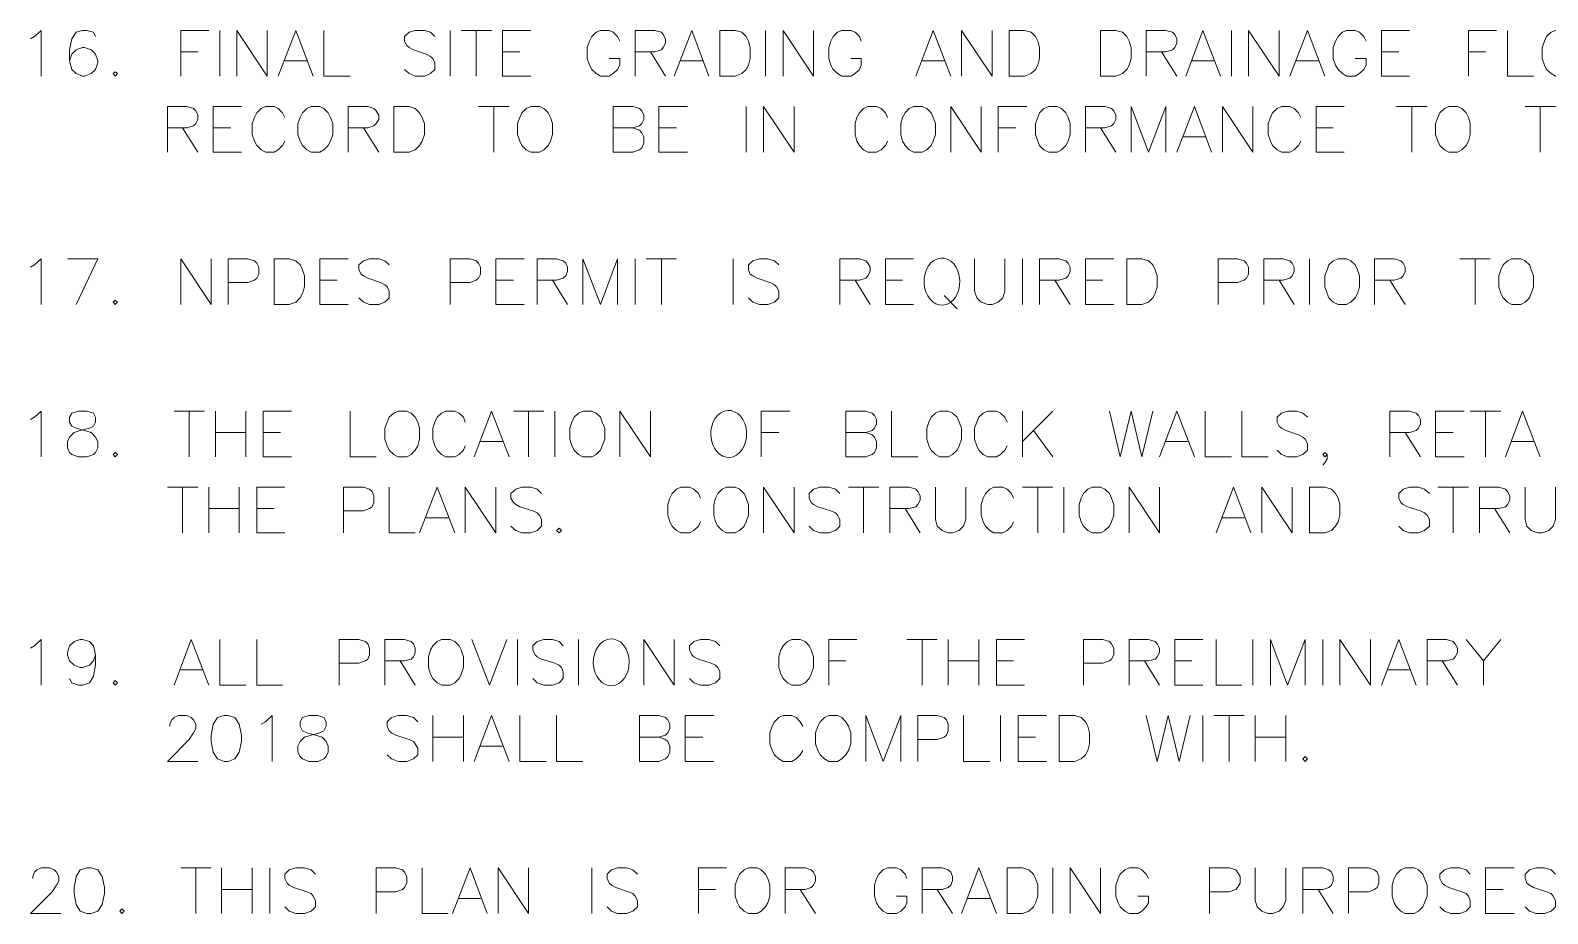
# Model space of a CAD drawing. Header units: millimetres. Extents: x -419 to 20046, y -14642 to 2638.
# Drawn here: x 27.998 to 30.655, y 7.076 to 8.623 of the extents above; entities that cross this region are included whole.
import ezdxf

# ---------------------------------------------------------------- set-up
doc = ezdxf.new("R2010")
doc.units = ezdxf.units.MM
doc.layers.add('PDF11_----TX03', color=7, linetype='Continuous')

msp = doc.modelspace()

# ---------------------------------------------------------------- linework, layer by layer
at = {"layer": 'PDF11_----TX03', "lineweight": 20}
for points in [[(27.9981, 8.6082), (28.0056, 8.6124), (28.0172, 8.6232), (28.0172, 8.5432)], [(28.1122, 8.6124), (28.1089, 8.6199), (28.0972, 8.6232), (28.0897, 8.6232), (28.0781, 8.6199), (28.0706, 8.6082), (28.0664, 8.589), (28.0664, 8.5699), (28.0706, 8.5549), (28.0781, 8.5474), (28.0897, 8.5432), (28.0931, 8.5432), (28.1047, 8.5474), (28.1122, 8.5549), (28.1164, 8.5665), (28.1164, 8.5699), (28.1122, 8.5815), (28.1047, 8.589), (28.0931, 8.5932), (28.0897, 8.5932), (28.0781, 8.589), (28.0706, 8.5815), (28.0664, 8.5699)], [(28.2614, 8.5432), (28.2614, 8.6232), (28.3106, 8.6232)], [(28.3298, 8.6232), (28.3298, 8.5432)], [(28.3598, 8.5432), (28.3598, 8.6232), (28.4131, 8.5432), (28.4131, 8.6232)], [(28.4323, 8.5432), (28.4631, 8.6232), (28.4931, 8.5432)], [(28.5123, 8.6232), (28.5123, 8.5432), (28.5581, 8.5432)], [(28.7065, 8.6124), (28.699, 8.6199), (28.6881, 8.6232), (28.6723, 8.6232), (28.6615, 8.6199), (28.6531, 8.6124), (28.6531, 8.604), (28.6573, 8.5965), (28.6615, 8.5932), (28.669, 8.589), (28.6915, 8.5815), (28.699, 8.5774), (28.7031, 8.574), (28.7065, 8.5665), (28.7065, 8.5549), (28.699, 8.5474), (28.6881, 8.5432), (28.6723, 8.5432), (28.6615, 8.5474), (28.6531, 8.5549)], [(28.7331, 8.6232), (28.7331, 8.5432)], [(28.7523, 8.6232), (28.8056, 8.6232)], [(28.779, 8.6232), (28.779, 8.5432)], [(28.8748, 8.5432), (28.8248, 8.5432), (28.8248, 8.6232), (28.8748, 8.6232)], [(29.0307, 8.604), (29.0265, 8.6124), (29.019, 8.6199), (29.0115, 8.6232), (28.9965, 8.6232), (28.989, 8.6199), (28.9815, 8.6124), (28.9773, 8.604), (28.9732, 8.5932), (28.9732, 8.574), (28.9773, 8.5624), (28.9815, 8.5549), (28.989, 8.5474), (28.9965, 8.5432), (29.0115, 8.5432), (29.019, 8.5474), (29.0265, 8.5549), (29.0307, 8.5624), (29.0307, 8.574), (29.0115, 8.574)], [(29.0573, 8.5432), (29.0573, 8.6232), (29.0915, 8.6232), (29.1032, 8.6199), (29.1065, 8.6157), (29.1107, 8.6082), (29.1107, 8.6007), (29.1065, 8.5932), (29.1032, 8.589), (29.0915, 8.5857), (29.0573, 8.5857)], [(29.1257, 8.5432), (29.1565, 8.6232), (29.1865, 8.5432)], [(29.2857, 8.6232), (29.2857, 8.5432)], [(29.3165, 8.5432), (29.3165, 8.6232), (29.3698, 8.5432), (29.3698, 8.6232)], [(29.4532, 8.604), (29.4499, 8.6124), (29.4424, 8.6199), (29.4349, 8.6232), (29.419, 8.6232), (29.4115, 8.6199), (29.404, 8.6124), (29.3999, 8.604), (29.3965, 8.5932), (29.3965, 8.574), (29.3999, 8.5624), (29.404, 8.5549), (29.4115, 8.5474), (29.419, 8.5432), (29.4349, 8.5432), (29.4424, 8.5474), (29.4499, 8.5549), (29.4532, 8.5624), (29.4532, 8.574), (29.4349, 8.574)], [(29.549, 8.5432), (29.579, 8.6232), (29.6099, 8.5432)], [(29.629, 8.5432), (29.629, 8.6232), (29.6824, 8.5432), (29.6824, 8.6232)], [(29.9524, 8.5432), (29.9524, 8.6232), (29.9866, 8.6232), (29.9982, 8.6199), (30.0024, 8.6157), (30.0057, 8.6082), (30.0057, 8.6007), (30.0024, 8.5932), (29.9982, 8.589), (29.9866, 8.5857), (29.9524, 8.5857)], [(30.0216, 8.5432), (30.0516, 8.6232), (30.0824, 8.5432)], [(30.1016, 8.6232), (30.1016, 8.5432)], [(30.1316, 8.5432), (30.1316, 8.6232), (30.1849, 8.5432), (30.1849, 8.6232)], [(30.2041, 8.5432), (30.2349, 8.6232), (30.2649, 8.5432)], [(30.3374, 8.604), (30.3333, 8.6124), (30.3258, 8.6199), (30.3183, 8.6232), (30.3033, 8.6232), (30.2958, 8.6199), (30.2883, 8.6124), (30.2841, 8.604), (30.2799, 8.5932), (30.2799, 8.574), (30.2841, 8.5624), (30.2883, 8.5549), (30.2958, 8.5474), (30.3033, 8.5432), (30.3183, 8.5432), (30.3258, 8.5474), (30.3333, 8.5549), (30.3374, 8.5624), (30.3374, 8.574), (30.3183, 8.574)], [(30.4133, 8.5432), (30.3641, 8.5432), (30.3641, 8.6232), (30.4133, 8.6232)], [(30.5166, 8.5432), (30.5166, 8.6232), (30.5658, 8.6232)], [(30.5849, 8.6232), (30.5849, 8.5432), (30.6308, 8.5432)], [(28.2614, 8.5857), (28.2914, 8.5857)], [(28.8248, 8.5857), (28.8556, 8.5857)], [(29.084, 8.5857), (29.1107, 8.5432)], [(29.9791, 8.5857), (30.0057, 8.5432)], [(30.3641, 8.5857), (30.3949, 8.5857)], [(30.5166, 8.5857), (30.5466, 8.5857)], [(28.4439, 8.5699), (28.4823, 8.5699)], [(29.1373, 8.5699), (29.1757, 8.5699)], [(29.5599, 8.5699), (29.5982, 8.5699)], [(30.0324, 8.5699), (30.0707, 8.5699)], [(30.2158, 8.5699), (30.2533, 8.5699)], [(28.2381, 8.4098), (28.2381, 8.4898), (28.2723, 8.4898), (28.2839, 8.4865), (28.2881, 8.4823), (28.2914, 8.4748), (28.2914, 8.4673), (28.2881, 8.4598), (28.2839, 8.4557), (28.2723, 8.4523), (28.2381, 8.4523)], [(28.3681, 8.4098), (28.3181, 8.4098), (28.3181, 8.4898), (28.3681, 8.4898)], [(28.4439, 8.4707), (28.4398, 8.479), (28.4323, 8.4865), (28.4248, 8.4898), (28.4098, 8.4898), (28.4023, 8.4865), (28.3948, 8.479), (28.3906, 8.4707), (28.3864, 8.4598), (28.3864, 8.4407), (28.3906, 8.429), (28.3948, 8.4215), (28.4023, 8.414), (28.4098, 8.4098), (28.4248, 8.4098), (28.4323, 8.414), (28.4398, 8.4215), (28.4439, 8.429)], [(28.5548, 8.4098), (28.5548, 8.4898), (28.589, 8.4898), (28.5998, 8.4865), (28.604, 8.4823), (28.6081, 8.4748), (28.6081, 8.4673), (28.604, 8.4598), (28.5998, 8.4557), (28.589, 8.4523), (28.5548, 8.4523)], [(28.7831, 8.4898), (28.8365, 8.4898)], [(28.8098, 8.4898), (28.8098, 8.4098)], [(29.0532, 8.4523), (29.0648, 8.4482), (29.069, 8.444), (29.0723, 8.4365), (29.0723, 8.4257), (29.069, 8.4173), (29.0648, 8.414), (29.0532, 8.4098), (29.019, 8.4098), (29.019, 8.4898), (29.0532, 8.4898), (29.0648, 8.4865), (29.069, 8.4823), (29.0723, 8.4748), (29.0723, 8.4673), (29.069, 8.4598), (29.0648, 8.4557), (29.0532, 8.4523), (29.019, 8.4523)], [(29.149, 8.4098), (29.099, 8.4098), (29.099, 8.4898), (29.149, 8.4898)], [(29.2515, 8.4898), (29.2515, 8.4098)], [(29.2823, 8.4098), (29.2823, 8.4898), (29.3357, 8.4098), (29.3357, 8.4898)], [(29.499, 8.4707), (29.4957, 8.479), (29.4882, 8.4865), (29.4799, 8.4898), (29.4649, 8.4898), (29.4574, 8.4865), (29.4499, 8.479), (29.4457, 8.4707), (29.4424, 8.4598), (29.4424, 8.4407), (29.4457, 8.429), (29.4499, 8.4215), (29.4574, 8.414), (29.4649, 8.4098), (29.4799, 8.4098), (29.4882, 8.414), (29.4957, 8.4215), (29.499, 8.429)], [(29.6099, 8.4098), (29.6099, 8.4898), (29.6632, 8.4098), (29.6632, 8.4898)], [(29.6932, 8.4098), (29.6932, 8.4898), (29.7432, 8.4898)], [(29.8457, 8.4098), (29.8457, 8.4898), (29.8799, 8.4898), (29.8916, 8.4865), (29.8957, 8.4823), (29.8991, 8.4748), (29.8991, 8.4673), (29.8957, 8.4598), (29.8916, 8.4557), (29.8799, 8.4523), (29.8457, 8.4523)], [(29.9257, 8.4098), (29.9257, 8.4898), (29.9566, 8.4098), (29.9866, 8.4898), (29.9866, 8.4098)], [(30.0057, 8.4098), (30.0366, 8.4898), (30.0666, 8.4098)], [(30.0857, 8.4098), (30.0857, 8.4898), (30.1391, 8.4098), (30.1391, 8.4898)], [(30.2233, 8.4707), (30.2191, 8.479), (30.2116, 8.4865), (30.2041, 8.4898), (30.1891, 8.4898), (30.1816, 8.4865), (30.1732, 8.479), (30.1699, 8.4707), (30.1657, 8.4598), (30.1657, 8.4407), (30.1699, 8.429), (30.1732, 8.4215), (30.1816, 8.414), (30.1891, 8.4098), (30.2041, 8.4098), (30.2116, 8.414), (30.2191, 8.4215), (30.2233, 8.429)], [(30.2991, 8.4098), (30.2499, 8.4098), (30.2499, 8.4898), (30.2991, 8.4898)], [(30.3908, 8.4898), (30.4441, 8.4898)], [(30.4174, 8.4898), (30.4174, 8.4098)], [(30.6158, 8.4898), (30.6691, 8.4898)], [(30.6425, 8.4898), (30.6425, 8.4098)], [(28.2648, 8.4523), (28.2914, 8.4098)], [(28.3181, 8.4523), (28.3489, 8.4523)], [(28.5815, 8.4523), (28.6081, 8.4098)], [(29.099, 8.4523), (29.1298, 8.4523)], [(29.6932, 8.4523), (29.724, 8.4523)], [(29.8724, 8.4523), (29.8991, 8.4098)], [(30.2499, 8.4523), (30.2799, 8.4523)], [(30.0174, 8.4365), (30.0557, 8.4365)], [(27.9981, 8.2082), (28.0056, 8.2123), (28.0172, 8.2232), (28.0172, 8.1432)], [(28.0781, 8.1432), (28.1164, 8.2232), (28.0631, 8.2232)], [(28.2614, 8.1432), (28.2614, 8.2232), (28.3148, 8.1432), (28.3148, 8.2232)], [(28.3448, 8.1432), (28.3448, 8.2232), (28.3789, 8.2232), (28.3906, 8.2198), (28.3948, 8.2157), (28.3981, 8.2082), (28.3981, 8.1965), (28.3948, 8.189), (28.3906, 8.1857), (28.3789, 8.1815), (28.3448, 8.1815)], [(28.5548, 8.1432), (28.5048, 8.1432), (28.5048, 8.2232), (28.5548, 8.2232)], [(28.6265, 8.2123), (28.619, 8.2198), (28.6081, 8.2232), (28.5923, 8.2232), (28.5815, 8.2198), (28.5731, 8.2123), (28.5731, 8.204), (28.5773, 8.1965), (28.5815, 8.1932), (28.589, 8.189), (28.6115, 8.1815), (28.619, 8.1773), (28.6231, 8.174), (28.6265, 8.1665), (28.6265, 8.1548), (28.619, 8.1473), (28.6081, 8.1432), (28.5923, 8.1432), (28.5815, 8.1473), (28.5731, 8.1548)], [(28.7331, 8.1432), (28.7331, 8.2232), (28.7681, 8.2232), (28.779, 8.2198), (28.7831, 8.2157), (28.7865, 8.2082), (28.7865, 8.1965), (28.7831, 8.189), (28.779, 8.1857), (28.7681, 8.1815), (28.7331, 8.1815)], [(28.8631, 8.1432), (28.8131, 8.1432), (28.8131, 8.2232), (28.8631, 8.2232)], [(28.8856, 8.1432), (28.8856, 8.2232), (28.9198, 8.2232), (28.9315, 8.2198), (28.9356, 8.2157), (28.939, 8.2082), (28.939, 8.2007), (28.9356, 8.1932), (28.9315, 8.189), (28.9198, 8.1857), (28.8856, 8.1857)], [(28.9657, 8.1432), (28.9657, 8.2232), (28.9965, 8.1432), (29.0265, 8.2232), (29.0265, 8.1432)], [(29.0573, 8.2232), (29.0573, 8.1432)], [(29.0765, 8.2232), (29.1298, 8.2232)], [(29.1032, 8.2232), (29.1032, 8.1432)], [(29.229, 8.2232), (29.229, 8.1432)], [(29.309, 8.2123), (29.3015, 8.2198), (29.2898, 8.2232), (29.2748, 8.2232), (29.2632, 8.2198), (29.2557, 8.2123), (29.2557, 8.204), (29.259, 8.1965), (29.2632, 8.1932), (29.2707, 8.189), (29.2932, 8.1815), (29.3015, 8.1773), (29.3048, 8.174), (29.309, 8.1665), (29.309, 8.1548), (29.3015, 8.1473), (29.2898, 8.1432), (29.2748, 8.1432), (29.2632, 8.1473), (29.2557, 8.1548)], [(29.4157, 8.1432), (29.4157, 8.2232), (29.4499, 8.2232), (29.4615, 8.2198), (29.4649, 8.2157), (29.469, 8.2082), (29.469, 8.2007), (29.4649, 8.1932), (29.4615, 8.189), (29.4499, 8.1857), (29.4157, 8.1857)], [(29.5449, 8.1432), (29.4957, 8.1432), (29.4957, 8.2232), (29.5449, 8.2232)], [(29.6515, 8.2232), (29.6515, 8.1665), (29.6557, 8.1548), (29.6632, 8.1473), (29.6749, 8.1432), (29.6824, 8.1432), (29.6932, 8.1473), (29.7015, 8.1548), (29.7049, 8.1665), (29.7049, 8.2232)], [(29.7357, 8.2232), (29.7357, 8.1432)], [(29.7657, 8.1432), (29.7657, 8.2232), (29.7999, 8.2232), (29.8116, 8.2198), (29.8157, 8.2157), (29.8191, 8.2082), (29.8191, 8.2007), (29.8157, 8.1932), (29.8116, 8.189), (29.7999, 8.1857), (29.7657, 8.1857)], [(29.8957, 8.1432), (29.8457, 8.1432), (29.8457, 8.2232), (29.8957, 8.2232)], [(30.0782, 8.1432), (30.0782, 8.2232), (30.1124, 8.2232), (30.1241, 8.2198), (30.1282, 8.2157), (30.1316, 8.2082), (30.1316, 8.1965), (30.1282, 8.189), (30.1241, 8.1857), (30.1124, 8.1815), (30.0782, 8.1815)], [(30.1582, 8.1432), (30.1582, 8.2232), (30.1924, 8.2232), (30.2041, 8.2198), (30.2082, 8.2157), (30.2116, 8.2082), (30.2116, 8.2007), (30.2082, 8.1932), (30.2041, 8.189), (30.1924, 8.1857), (30.1582, 8.1857)], [(30.2383, 8.2232), (30.2383, 8.1432)], [(30.3524, 8.1432), (30.3524, 8.2232), (30.3866, 8.2232), (30.3983, 8.2198), (30.4024, 8.2157), (30.4058, 8.2082), (30.4058, 8.2007), (30.4024, 8.1932), (30.3983, 8.189), (30.3866, 8.1857), (30.3524, 8.1857)], [(30.5016, 8.2232), (30.5549, 8.2232)], [(30.5283, 8.2232), (30.5283, 8.1432)], [(28.5048, 8.1857), (28.5356, 8.1857)], [(28.8131, 8.1857), (28.844, 8.1857)], [(28.9123, 8.1857), (28.939, 8.1432)], [(29.4424, 8.1857), (29.469, 8.1432)], [(29.4957, 8.1857), (29.5257, 8.1857)], [(29.7924, 8.1857), (29.8191, 8.1432)], [(29.8457, 8.1857), (29.8766, 8.1857)], [(30.1849, 8.1857), (30.2116, 8.1432)], [(30.3791, 8.1857), (30.4058, 8.1432)], [(29.5982, 8.159), (29.6215, 8.1357)], [(27.9981, 7.9415), (28.0056, 7.9456), (28.0172, 7.9565), (28.0172, 7.8765)], [(28.2498, 7.9565), (28.3031, 7.9565)], [(28.2764, 7.9565), (28.2764, 7.8765)], [(28.3223, 7.9565), (28.3223, 7.8765)], [(28.3756, 7.9565), (28.3756, 7.8765)], [(28.4556, 7.8765), (28.4056, 7.8765), (28.4056, 7.9565), (28.4556, 7.9565)], [(28.5581, 7.9565), (28.5581, 7.8765), (28.604, 7.8765)], [(28.7598, 7.9373), (28.7565, 7.9456), (28.749, 7.9531), (28.7415, 7.9565), (28.7256, 7.9565), (28.7181, 7.9531), (28.7106, 7.9456), (28.7065, 7.9373), (28.7031, 7.9265), (28.7031, 7.9073), (28.7065, 7.8956), (28.7106, 7.8881), (28.7181, 7.8806), (28.7256, 7.8765), (28.7415, 7.8765), (28.749, 7.8806), (28.7565, 7.8881), (28.7598, 7.8956)], [(28.7756, 7.8765), (28.8056, 7.9565), (28.8365, 7.8765)], [(28.844, 7.9565), (28.8973, 7.9565)], [(28.8706, 7.9565), (28.8706, 7.8765)], [(28.9165, 7.9565), (28.9165, 7.8765)], [(29.0307, 7.8765), (29.0307, 7.9565), (29.084, 7.8765), (29.084, 7.9565)], [(29.2782, 7.8765), (29.2782, 7.9565), (29.3282, 7.9565)], [(29.4615, 7.919), (29.4724, 7.9148), (29.4765, 7.9106), (29.4799, 7.9031), (29.4799, 7.8923), (29.4765, 7.884), (29.4724, 7.8806), (29.4615, 7.8765), (29.4265, 7.8765), (29.4265, 7.9565), (29.4615, 7.9565), (29.4724, 7.9531), (29.4765, 7.949), (29.4799, 7.9415), (29.4799, 7.934), (29.4765, 7.9265), (29.4724, 7.9223), (29.4615, 7.919), (29.4265, 7.919)], [(29.5065, 7.9565), (29.5065, 7.8765), (29.5524, 7.8765)], [(29.709, 7.9373), (29.7049, 7.9456), (29.6974, 7.9531), (29.6899, 7.9565), (29.6749, 7.9565), (29.6665, 7.9531), (29.659, 7.9456), (29.6557, 7.9373), (29.6515, 7.9265), (29.6515, 7.9073), (29.6557, 7.8956), (29.659, 7.8881), (29.6665, 7.8806), (29.6749, 7.8765), (29.6899, 7.8765), (29.6974, 7.8806), (29.7049, 7.8881), (29.709, 7.8956)], [(29.7357, 7.9565), (29.7357, 7.8765)], [(29.789, 7.9565), (29.7357, 7.9031)], [(29.8882, 7.9565), (29.9066, 7.8765), (29.9257, 7.9565), (29.9449, 7.8765), (29.9641, 7.9565)], [(29.9757, 7.8765), (30.0057, 7.9565), (30.0366, 7.8765)], [(30.0557, 7.9565), (30.0557, 7.8765), (30.1016, 7.8765)], [(30.1199, 7.9565), (30.1199, 7.8765), (30.1657, 7.8765)], [(30.2349, 7.9456), (30.2266, 7.9531), (30.2158, 7.9565), (30.1999, 7.9565), (30.1891, 7.9531), (30.1816, 7.9456), (30.1816, 7.9373), (30.1849, 7.9298), (30.1891, 7.9265), (30.1966, 7.9223), (30.2191, 7.9148), (30.2266, 7.9106), (30.2308, 7.9073), (30.2349, 7.8998), (30.2349, 7.8881), (30.2266, 7.8806), (30.2158, 7.8765), (30.1999, 7.8765), (30.1891, 7.8806), (30.1816, 7.8881)], [(30.3791, 7.8765), (30.3791, 7.9565), (30.4133, 7.9565), (30.4249, 7.9531), (30.4291, 7.949), (30.4324, 7.9415), (30.4324, 7.934), (30.4291, 7.9265), (30.4249, 7.9223), (30.4133, 7.919), (30.3791, 7.919)], [(30.5091, 7.8765), (30.4591, 7.8765), (30.4591, 7.9565), (30.5091, 7.9565)], [(30.5199, 7.9565), (30.5733, 7.9565)], [(30.5466, 7.9565), (30.5466, 7.8765)], [(30.5816, 7.8765), (30.6116, 7.9565), (30.6425, 7.8765)], [(28.3223, 7.919), (28.3756, 7.919)], [(28.4056, 7.919), (28.4364, 7.919)], [(29.2782, 7.919), (29.309, 7.919)], [(29.7549, 7.9223), (29.789, 7.8765)], [(30.4058, 7.919), (30.4324, 7.8765)], [(30.4591, 7.919), (30.4899, 7.919)], [(28.7865, 7.9031), (28.8248, 7.9031)], [(29.9866, 7.9031), (30.0249, 7.9031)], [(30.5924, 7.9031), (30.6308, 7.9031)], [(30.2691, 7.8806), (30.2649, 7.8765), (30.2616, 7.8806), (30.2649, 7.884), (30.2691, 7.8806), (30.2691, 7.8731), (30.2649, 7.8656), (30.2616, 7.8615)], [(28.2381, 7.8231), (28.2914, 7.8231)], [(28.2648, 7.8231), (28.2648, 7.7431)], [(28.3106, 7.8231), (28.3106, 7.7431)], [(28.3639, 7.8231), (28.3639, 7.7431)], [(28.4439, 7.7431), (28.3948, 7.7431), (28.3948, 7.8231), (28.4439, 7.8231)], [(28.5465, 7.7431), (28.5465, 7.8231), (28.5815, 7.8231), (28.5923, 7.8198), (28.5965, 7.8156), (28.5998, 7.8081), (28.5998, 7.7965), (28.5965, 7.789), (28.5923, 7.7856), (28.5815, 7.7815), (28.5465, 7.7815)], [(28.6265, 7.8231), (28.6265, 7.7431), (28.6723, 7.7431)], [(28.6798, 7.7431), (28.7106, 7.8231), (28.7415, 7.7431)], [(28.7598, 7.7431), (28.7598, 7.8231), (28.8131, 7.7431), (28.8131, 7.8231)], [(28.8931, 7.8123), (28.8856, 7.8198), (28.8748, 7.8231), (28.859, 7.8231), (28.8481, 7.8198), (28.8398, 7.8123), (28.8398, 7.804), (28.844, 7.7965), (28.8481, 7.7931), (28.8556, 7.789), (28.8781, 7.7815), (28.8856, 7.7781), (28.8898, 7.774), (28.8931, 7.7665), (28.8931, 7.7548), (28.8856, 7.7473), (28.8748, 7.7431), (28.859, 7.7431), (28.8481, 7.7473), (28.8398, 7.7548)], [(29.1715, 7.804), (29.1682, 7.8123), (29.1598, 7.8198), (29.1523, 7.8231), (29.1373, 7.8231), (29.1298, 7.8198), (29.1223, 7.8123), (29.1182, 7.804), (29.1148, 7.7931), (29.1148, 7.774), (29.1182, 7.7623), (29.1223, 7.7548), (29.1298, 7.7473), (29.1373, 7.7431), (29.1523, 7.7431), (29.1598, 7.7473), (29.1682, 7.7548), (29.1715, 7.7623)], [(29.2823, 7.7431), (29.2823, 7.8231), (29.3357, 7.7431), (29.3357, 7.8231)], [(29.4157, 7.8123), (29.4082, 7.8198), (29.3965, 7.8231), (29.3815, 7.8231), (29.3698, 7.8198), (29.3623, 7.8123), (29.3623, 7.804), (29.3657, 7.7965), (29.3698, 7.7931), (29.3774, 7.789), (29.3999, 7.7815), (29.4082, 7.7781), (29.4115, 7.774), (29.4157, 7.7665), (29.4157, 7.7548), (29.4082, 7.7473), (29.3965, 7.7431), (29.3815, 7.7431), (29.3698, 7.7473), (29.3623, 7.7548)], [(29.4307, 7.8231), (29.484, 7.8231)], [(29.4574, 7.8231), (29.4574, 7.7431)], [(29.5032, 7.7431), (29.5032, 7.8231), (29.5374, 7.8231), (29.549, 7.8198), (29.5524, 7.8156), (29.5565, 7.8081), (29.5565, 7.8006), (29.5524, 7.7931), (29.549, 7.789), (29.5374, 7.7856), (29.5032, 7.7856)], [(29.5832, 7.8231), (29.5832, 7.7665), (29.5865, 7.7548), (29.5949, 7.7473), (29.6057, 7.7431), (29.6132, 7.7431), (29.6249, 7.7473), (29.6324, 7.7548), (29.6365, 7.7665), (29.6365, 7.8231)], [(29.7199, 7.804), (29.7165, 7.8123), (29.709, 7.8198), (29.7015, 7.8231), (29.6857, 7.8231), (29.6782, 7.8198), (29.6707, 7.8123), (29.6665, 7.804), (29.6632, 7.7931), (29.6632, 7.774), (29.6665, 7.7623), (29.6707, 7.7548), (29.6782, 7.7473), (29.6857, 7.7431), (29.7015, 7.7431), (29.709, 7.7473), (29.7165, 7.7548), (29.7199, 7.7623)], [(29.7357, 7.8231), (29.789, 7.8231)], [(29.7624, 7.8231), (29.7624, 7.7431)], [(29.8082, 7.8231), (29.8082, 7.7431)], [(29.9224, 7.7431), (29.9224, 7.8231), (29.9757, 7.7431), (29.9757, 7.8231)], [(30.0749, 7.7431), (30.1049, 7.8231), (30.1357, 7.7431)], [(30.1549, 7.7431), (30.1549, 7.8231), (30.2082, 7.7431), (30.2082, 7.8231)], [(30.4483, 7.8123), (30.4399, 7.8198), (30.4291, 7.8231), (30.4133, 7.8231), (30.4024, 7.8198), (30.3949, 7.8123), (30.3949, 7.804), (30.3983, 7.7965), (30.4024, 7.7931), (30.4099, 7.789), (30.4324, 7.7815), (30.4399, 7.7781), (30.4441, 7.774), (30.4483, 7.7665), (30.4483, 7.7548), (30.4399, 7.7473), (30.4291, 7.7431), (30.4133, 7.7431), (30.4024, 7.7473), (30.3949, 7.7548)], [(30.4633, 7.8231), (30.5166, 7.8231)], [(30.4899, 7.8231), (30.4899, 7.7431)], [(30.5358, 7.7431), (30.5358, 7.8231), (30.5699, 7.8231), (30.5816, 7.8198), (30.5849, 7.8156), (30.5891, 7.8081), (30.5891, 7.8006), (30.5849, 7.7931), (30.5816, 7.789), (30.5699, 7.7856), (30.5358, 7.7856)], [(30.6158, 7.8231), (30.6158, 7.7665), (30.6191, 7.7548), (30.6266, 7.7473), (30.6383, 7.7431), (30.6458, 7.7431), (30.6575, 7.7473), (30.665, 7.7548), (30.6691, 7.7665), (30.6691, 7.8231)], [(28.3106, 7.7856), (28.3639, 7.7856)], [(28.3948, 7.7856), (28.4248, 7.7856)], [(28.6915, 7.7698), (28.7298, 7.7698)], [(29.5299, 7.7856), (29.5565, 7.7431)], [(30.0857, 7.7698), (30.1241, 7.7698)], [(30.5624, 7.7856), (30.5891, 7.7431)], [(27.9981, 7.5414), (28.0056, 7.5456), (28.0172, 7.5564), (28.0172, 7.4764)], [(28.1122, 7.5298), (28.1089, 7.5189), (28.1014, 7.5114), (28.0897, 7.5073), (28.0856, 7.5073), (28.0747, 7.5114), (28.0664, 7.5189), (28.0631, 7.5298), (28.0631, 7.5339), (28.0664, 7.5456), (28.0747, 7.5531), (28.0856, 7.5564), (28.0897, 7.5564), (28.1014, 7.5531), (28.1089, 7.5456), (28.1122, 7.5298), (28.1122, 7.5114), (28.1089, 7.4923), (28.1014, 7.4806), (28.0897, 7.4764), (28.0822, 7.4764), (28.0706, 7.4806), (28.0664, 7.4881)], [(28.2498, 7.4764), (28.2798, 7.5564), (28.3106, 7.4764)], [(28.3298, 7.5564), (28.3298, 7.4764), (28.3756, 7.4764)], [(28.3948, 7.5564), (28.3948, 7.4764), (28.4398, 7.4764)], [(28.5389, 7.4764), (28.5389, 7.5564), (28.5731, 7.5564), (28.5848, 7.5531), (28.589, 7.5489), (28.5923, 7.5414), (28.5923, 7.5298), (28.589, 7.5223), (28.5848, 7.5189), (28.5731, 7.5148), (28.5389, 7.5148)], [(28.619, 7.4764), (28.619, 7.5564), (28.6531, 7.5564), (28.6648, 7.5531), (28.669, 7.5489), (28.6723, 7.5414), (28.6723, 7.5339), (28.669, 7.5264), (28.6648, 7.5223), (28.6531, 7.5189), (28.619, 7.5189)], [(28.7715, 7.5564), (28.8023, 7.4764), (28.8323, 7.5564)], [(28.8515, 7.5564), (28.8515, 7.4764)], [(28.9315, 7.5456), (28.924, 7.5531), (28.9123, 7.5564), (28.8973, 7.5564), (28.8856, 7.5531), (28.8781, 7.5456), (28.8781, 7.5381), (28.8823, 7.5298), (28.8856, 7.5264), (28.8931, 7.5223), (28.9165, 7.5148), (28.924, 7.5114), (28.9281, 7.5073), (28.9315, 7.4998), (28.9315, 7.4881), (28.924, 7.4806), (28.9123, 7.4764), (28.8973, 7.4764), (28.8856, 7.4806), (28.8781, 7.4881)], [(28.9581, 7.5564), (28.9581, 7.4764)], [(29.0723, 7.4764), (29.0723, 7.5564), (29.1257, 7.4764), (29.1257, 7.5564)], [(29.2057, 7.5456), (29.1982, 7.5531), (29.1865, 7.5564), (29.1715, 7.5564), (29.1598, 7.5531), (29.1523, 7.5456), (29.1523, 7.5381), (29.1565, 7.5298), (29.1598, 7.5264), (29.1682, 7.5223), (29.1907, 7.5148), (29.1982, 7.5114), (29.2023, 7.5073), (29.2057, 7.4998), (29.2057, 7.4881), (29.1982, 7.4806), (29.1865, 7.4764), (29.1715, 7.4764), (29.1598, 7.4806), (29.1523, 7.4881)], [(29.3965, 7.4764), (29.3965, 7.5564), (29.4457, 7.5564)], [(29.5332, 7.5564), (29.5865, 7.5564)], [(29.5599, 7.5564), (29.5599, 7.4764)], [(29.6057, 7.5564), (29.6057, 7.4764)], [(29.659, 7.5564), (29.659, 7.4764)], [(29.739, 7.4764), (29.6899, 7.4764), (29.6899, 7.5564), (29.739, 7.5564)], [(29.8424, 7.4764), (29.8424, 7.5564), (29.8766, 7.5564), (29.8882, 7.5531), (29.8916, 7.5489), (29.8957, 7.5414), (29.8957, 7.5298), (29.8916, 7.5223), (29.8882, 7.5189), (29.8766, 7.5148), (29.8424, 7.5148)], [(29.9224, 7.4764), (29.9224, 7.5564), (29.9566, 7.5564), (29.9682, 7.5531), (29.9716, 7.5489), (29.9757, 7.5414), (29.9757, 7.5339), (29.9716, 7.5264), (29.9682, 7.5223), (29.9566, 7.5189), (29.9224, 7.5189)], [(30.0516, 7.4764), (30.0024, 7.4764), (30.0024, 7.5564), (30.0516, 7.5564)], [(30.0749, 7.5564), (30.0749, 7.4764), (30.1199, 7.4764)], [(30.1391, 7.5564), (30.1391, 7.4764)], [(30.1699, 7.4764), (30.1699, 7.5564), (30.1999, 7.4764), (30.2308, 7.5564), (30.2308, 7.4764)], [(30.2616, 7.5564), (30.2616, 7.4764)], [(30.2916, 7.4764), (30.2916, 7.5564), (30.3449, 7.4764), (30.3449, 7.5564)], [(30.3641, 7.4764), (30.3949, 7.5564), (30.4249, 7.4764)], [(30.4441, 7.4764), (30.4441, 7.5564), (30.4783, 7.5564), (30.4899, 7.5531), (30.4933, 7.5489), (30.4974, 7.5414), (30.4974, 7.5339), (30.4933, 7.5264), (30.4899, 7.5223), (30.4783, 7.5189), (30.4441, 7.5189)], [(30.5124, 7.5564), (30.5433, 7.5189), (30.5433, 7.4764)], [(30.5733, 7.5564), (30.5433, 7.5189)], [(28.2614, 7.5031), (28.2989, 7.5031)], [(28.6456, 7.5189), (28.6723, 7.4764)], [(29.3965, 7.5189), (29.4265, 7.5189)], [(29.6057, 7.5189), (29.659, 7.5189)], [(29.6899, 7.5189), (29.7199, 7.5189)], [(29.9491, 7.5189), (29.9757, 7.4764)], [(30.0024, 7.5189), (30.0324, 7.5189)], [(30.3758, 7.5031), (30.4133, 7.5031)], [(30.4708, 7.5189), (30.4974, 7.4764)], [(28.2423, 7.4048), (28.2423, 7.4081), (28.2456, 7.4156), (28.2498, 7.4198), (28.2573, 7.4231), (28.2723, 7.4231), (28.2798, 7.4198), (28.2839, 7.4156), (28.2881, 7.4081), (28.2881, 7.4006), (28.2839, 7.3931), (28.2764, 7.3814), (28.2381, 7.3431), (28.2914, 7.3431)], [(28.4023, 7.4081), (28.4098, 7.4123), (28.4214, 7.4231), (28.4214, 7.3431)], [(28.6765, 7.4123), (28.669, 7.4198), (28.6573, 7.4231), (28.6423, 7.4231), (28.6306, 7.4198), (28.6231, 7.4123), (28.6231, 7.4048), (28.6265, 7.3964), (28.6306, 7.3931), (28.6381, 7.3889), (28.6615, 7.3814), (28.669, 7.3781), (28.6723, 7.3739), (28.6765, 7.3664), (28.6765, 7.3548), (28.669, 7.3473), (28.6573, 7.3431), (28.6423, 7.3431), (28.6306, 7.3473), (28.6231, 7.3548)], [(28.7031, 7.4231), (28.7031, 7.3431)], [(28.7565, 7.4231), (28.7565, 7.3431)], [(28.7756, 7.3431), (28.8056, 7.4231), (28.8365, 7.3431)], [(28.8556, 7.4231), (28.8556, 7.3431), (28.9015, 7.3431)], [(28.9198, 7.4231), (28.9198, 7.3431), (28.9657, 7.3431)], [(29.099, 7.3856), (29.1107, 7.3814), (29.1148, 7.3781), (29.1182, 7.3698), (29.1182, 7.3589), (29.1148, 7.3514), (29.1107, 7.3473), (29.099, 7.3431), (29.0648, 7.3431), (29.0648, 7.4231), (29.099, 7.4231), (29.1107, 7.4198), (29.1148, 7.4156), (29.1182, 7.4081), (29.1182, 7.4006), (29.1148, 7.3931), (29.1107, 7.3889), (29.099, 7.3856), (29.0648, 7.3856)], [(29.1948, 7.3431), (29.1448, 7.3431), (29.1448, 7.4231), (29.1948, 7.4231)], [(29.3507, 7.4048), (29.3465, 7.4123), (29.339, 7.4198), (29.3315, 7.4231), (29.3165, 7.4231), (29.309, 7.4198), (29.3015, 7.4123), (29.2973, 7.4048), (29.2932, 7.3931), (29.2932, 7.3739), (29.2973, 7.3623), (29.3015, 7.3548), (29.309, 7.3473), (29.3165, 7.3431), (29.3315, 7.3431), (29.339, 7.3473), (29.3465, 7.3548), (29.3507, 7.3623)], [(29.4615, 7.3431), (29.4615, 7.4231), (29.4915, 7.3431), (29.5224, 7.4231), (29.5224, 7.3431)], [(29.5524, 7.3431), (29.5524, 7.4231), (29.5865, 7.4231), (29.5982, 7.4198), (29.6024, 7.4156), (29.6057, 7.4081), (29.6057, 7.3964), (29.6024, 7.3889), (29.5982, 7.3856), (29.5865, 7.3814), (29.5524, 7.3814)], [(29.6324, 7.4231), (29.6324, 7.3431), (29.6782, 7.3431)], [(29.6974, 7.4231), (29.6974, 7.3431)], [(29.7774, 7.3431), (29.7282, 7.3431), (29.7282, 7.4231), (29.7774, 7.4231)], [(29.9524, 7.4231), (29.9716, 7.3431), (29.9907, 7.4231), (30.0099, 7.3431), (30.0291, 7.4231)], [(30.0516, 7.4231), (30.0516, 7.3431)], [(30.0707, 7.4231), (30.1241, 7.4231)], [(30.0974, 7.4231), (30.0974, 7.3431)], [(30.1432, 7.4231), (30.1432, 7.3431)], [(30.1966, 7.4231), (30.1966, 7.3431)], [(28.7031, 7.3856), (28.7565, 7.3856)], [(28.7865, 7.3698), (28.8248, 7.3698)], [(29.1448, 7.3856), (29.1757, 7.3856)], [(29.7282, 7.3856), (29.7582, 7.3856)], [(30.1432, 7.3856), (30.1966, 7.3856)], [(28.0022, 7.1381), (28.0022, 7.1414), (28.0056, 7.1489), (28.0097, 7.1531), (28.0172, 7.1564), (28.0322, 7.1564), (28.0397, 7.1531), (28.0439, 7.1489), (28.0481, 7.1414), (28.0481, 7.1339), (28.0439, 7.1264), (28.0364, 7.1147), (27.9981, 7.0764), (28.0514, 7.0764)], [(28.2614, 7.1564), (28.3148, 7.1564)], [(28.2881, 7.1564), (28.2881, 7.0764)], [(28.3331, 7.1564), (28.3331, 7.0764)], [(28.3864, 7.1564), (28.3864, 7.0764)], [(28.4173, 7.1564), (28.4173, 7.0764)], [(28.4973, 7.1456), (28.4898, 7.1531), (28.4781, 7.1564), (28.4631, 7.1564), (28.4514, 7.1531), (28.4439, 7.1456), (28.4439, 7.1381), (28.4481, 7.1297), (28.4514, 7.1264), (28.4589, 7.1222), (28.4823, 7.1147), (28.4898, 7.1114), (28.4931, 7.1072), (28.4973, 7.0997), (28.4973, 7.0881), (28.4898, 7.0806), (28.4781, 7.0764), (28.4631, 7.0764), (28.4514, 7.0806), (28.4439, 7.0881)], [(28.604, 7.0764), (28.604, 7.1564), (28.6381, 7.1564), (28.6498, 7.1531), (28.6531, 7.1489), (28.6573, 7.1414), (28.6573, 7.1297), (28.6531, 7.1222), (28.6498, 7.1189), (28.6381, 7.1147), (28.604, 7.1147)], [(28.684, 7.1564), (28.684, 7.0764), (28.7298, 7.0764)], [(28.7373, 7.0764), (28.7681, 7.1564), (28.7981, 7.0764)], [(28.8173, 7.0764), (28.8173, 7.1564), (28.8706, 7.0764), (28.8706, 7.1564)], [(28.9815, 7.1564), (28.9815, 7.0764)], [(29.0615, 7.1456), (29.0532, 7.1531), (29.0423, 7.1564), (29.0265, 7.1564), (29.0157, 7.1531), (29.0082, 7.1456), (29.0082, 7.1381), (29.0115, 7.1297), (29.0157, 7.1264), (29.0232, 7.1222), (29.0457, 7.1147), (29.0532, 7.1114), (29.0573, 7.1072), (29.0615, 7.0997), (29.0615, 7.0881), (29.0532, 7.0806), (29.0423, 7.0764), (29.0265, 7.0764), (29.0157, 7.0806), (29.0082, 7.0881)], [(29.1682, 7.0764), (29.1682, 7.1564), (29.2173, 7.1564)], [(29.3198, 7.0764), (29.3198, 7.1564), (29.3548, 7.1564), (29.3657, 7.1531), (29.3698, 7.1489), (29.3732, 7.1414), (29.3732, 7.1339), (29.3698, 7.1264), (29.3657, 7.1222), (29.3548, 7.1189), (29.3198, 7.1189)], [(29.5332, 7.1381), (29.5299, 7.1456), (29.5224, 7.1531), (29.5149, 7.1564), (29.499, 7.1564), (29.4915, 7.1531), (29.484, 7.1456), (29.4799, 7.1381), (29.4765, 7.1264), (29.4765, 7.1072), (29.4799, 7.0956), (29.484, 7.0881), (29.4915, 7.0806), (29.499, 7.0764), (29.5149, 7.0764), (29.5224, 7.0806), (29.5299, 7.0881), (29.5332, 7.0956), (29.5332, 7.1072), (29.5149, 7.1072)], [(29.5599, 7.0764), (29.5599, 7.1564), (29.5949, 7.1564), (29.6057, 7.1531), (29.6099, 7.1489), (29.6132, 7.1414), (29.6132, 7.1339), (29.6099, 7.1264), (29.6057, 7.1222), (29.5949, 7.1189), (29.5599, 7.1189)], [(29.629, 7.0764), (29.659, 7.1564), (29.6899, 7.0764)], [(29.789, 7.1564), (29.789, 7.0764)], [(29.8191, 7.0764), (29.8191, 7.1564), (29.8724, 7.0764), (29.8724, 7.1564)], [(29.9566, 7.1381), (29.9524, 7.1456), (29.9449, 7.1531), (29.9374, 7.1564), (29.9224, 7.1564), (29.9149, 7.1531), (29.9066, 7.1456), (29.9032, 7.1381), (29.8991, 7.1264), (29.8991, 7.1072), (29.9032, 7.0956), (29.9066, 7.0881), (29.9149, 7.0806), (29.9224, 7.0764), (29.9374, 7.0764), (29.9449, 7.0806), (29.9524, 7.0881), (29.9566, 7.0956), (29.9566, 7.1072), (29.9374, 7.1072)], [(30.0632, 7.0764), (30.0632, 7.1564), (30.0974, 7.1564), (30.1091, 7.1531), (30.1124, 7.1489), (30.1166, 7.1414), (30.1166, 7.1297), (30.1124, 7.1222), (30.1091, 7.1189), (30.0974, 7.1147), (30.0632, 7.1147)], [(30.1432, 7.1564), (30.1432, 7.0997), (30.1466, 7.0881), (30.1549, 7.0806), (30.1657, 7.0764), (30.1732, 7.0764), (30.1849, 7.0806), (30.1924, 7.0881), (30.1966, 7.0997), (30.1966, 7.1564)], [(30.2266, 7.0764), (30.2266, 7.1564), (30.2616, 7.1564), (30.2724, 7.1531), (30.2766, 7.1489), (30.2799, 7.1414), (30.2799, 7.1339), (30.2766, 7.1264), (30.2724, 7.1222), (30.2616, 7.1189), (30.2266, 7.1189)], [(30.3066, 7.0764), (30.3066, 7.1564), (30.3416, 7.1564), (30.3524, 7.1531), (30.3566, 7.1489), (30.3599, 7.1414), (30.3599, 7.1297), (30.3566, 7.1222), (30.3524, 7.1189), (30.3416, 7.1147), (30.3066, 7.1147)], [(30.5199, 7.1456), (30.5124, 7.1531), (30.5016, 7.1564), (30.4858, 7.1564), (30.4749, 7.1531), (30.4666, 7.1456), (30.4666, 7.1381), (30.4708, 7.1297), (30.4749, 7.1264), (30.4824, 7.1222), (30.5049, 7.1147), (30.5124, 7.1114), (30.5166, 7.1072), (30.5199, 7.0997), (30.5199, 7.0881), (30.5124, 7.0806), (30.5016, 7.0764), (30.4858, 7.0764), (30.4749, 7.0806), (30.4666, 7.0881)], [(30.5966, 7.0764), (30.5466, 7.0764), (30.5466, 7.1564), (30.5966, 7.1564)], [(30.6691, 7.1456), (30.6616, 7.1531), (30.65, 7.1564), (30.635, 7.1564), (30.6233, 7.1531), (30.6158, 7.1456), (30.6158, 7.1381), (30.6191, 7.1297), (30.6233, 7.1264), (30.6308, 7.1222), (30.6533, 7.1147), (30.6616, 7.1114), (30.665, 7.1072), (30.6691, 7.0997), (30.6691, 7.0881), (30.6616, 7.0806), (30.65, 7.0764), (30.635, 7.0764), (30.6233, 7.0806), (30.6158, 7.0881)], [(28.3331, 7.1189), (28.3864, 7.1189)], [(28.749, 7.1031), (28.7865, 7.1031)], [(29.1682, 7.1189), (29.1982, 7.1189)], [(29.3465, 7.1189), (29.3732, 7.0764)], [(29.5865, 7.1189), (29.6132, 7.0764)], [(29.6399, 7.1031), (29.6782, 7.1031)], [(30.2533, 7.1189), (30.2799, 7.0764)], [(30.5466, 7.1189), (30.5774, 7.1189)]]:
    msp.add_lwpolyline(points, dxfattribs=at)
for points in [[(29.2057, 8.5432), (29.2057, 8.6232), (29.2323, 8.6232), (29.244, 8.6199), (29.2515, 8.6124), (29.2557, 8.604), (29.259, 8.5932), (29.259, 8.574), (29.2557, 8.5624), (29.2515, 8.5549), (29.244, 8.5474), (29.2323, 8.5432)], [(29.7124, 8.5432), (29.7124, 8.6232), (29.739, 8.6232), (29.7507, 8.6199), (29.7582, 8.6124), (29.7624, 8.604), (29.7657, 8.5932), (29.7657, 8.574), (29.7624, 8.5624), (29.7582, 8.5549), (29.7507, 8.5474), (29.739, 8.5432)], [(29.8724, 8.5432), (29.8724, 8.6232), (29.8991, 8.6232), (29.9107, 8.6199), (29.9182, 8.6124), (29.9224, 8.604), (29.9257, 8.5932), (29.9257, 8.574), (29.9224, 8.5624), (29.9182, 8.5549), (29.9107, 8.5474), (29.8991, 8.5432)], [(30.6691, 8.6232), (30.6616, 8.6199), (30.6533, 8.6124), (30.65, 8.604), (30.6458, 8.5932), (30.6458, 8.574), (30.65, 8.5624), (30.6533, 8.5549), (30.6616, 8.5474), (30.6691, 8.5432), (30.6841, 8.5432), (30.6916, 8.5474), (30.6991, 8.5549), (30.7033, 8.5624), (30.7066, 8.574), (30.7066, 8.5932), (30.7033, 8.604), (30.6991, 8.6124), (30.6916, 8.6199), (30.6841, 8.6232)], [(28.1464, 8.5507), (28.1431, 8.5474), (28.1464, 8.5432), (28.1506, 8.5474)], [(28.4898, 8.4898), (28.4823, 8.4865), (28.4748, 8.479), (28.4706, 8.4707), (28.4664, 8.4598), (28.4664, 8.4407), (28.4706, 8.429), (28.4748, 8.4215), (28.4823, 8.414), (28.4898, 8.4098), (28.5048, 8.4098), (28.5123, 8.414), (28.5198, 8.4215), (28.5239, 8.429), (28.5281, 8.4407), (28.5281, 8.4598), (28.5239, 8.4707), (28.5198, 8.479), (28.5123, 8.4865), (28.5048, 8.4898)], [(28.6348, 8.4098), (28.6348, 8.4898), (28.6615, 8.4898), (28.6723, 8.4865), (28.6798, 8.479), (28.684, 8.4707), (28.6881, 8.4598), (28.6881, 8.4407), (28.684, 8.429), (28.6798, 8.4215), (28.6723, 8.414), (28.6615, 8.4098)], [(28.8748, 8.4898), (28.8665, 8.4865), (28.859, 8.479), (28.8556, 8.4707), (28.8515, 8.4598), (28.8515, 8.4407), (28.8556, 8.429), (28.859, 8.4215), (28.8665, 8.414), (28.8748, 8.4098), (28.8898, 8.4098), (28.8973, 8.414), (28.9048, 8.4215), (28.909, 8.429), (28.9123, 8.4407), (28.9123, 8.4598), (28.909, 8.4707), (28.9048, 8.479), (28.8973, 8.4865), (28.8898, 8.4898)], [(29.5449, 8.4898), (29.5374, 8.4865), (29.5299, 8.479), (29.5257, 8.4707), (29.5224, 8.4598), (29.5224, 8.4407), (29.5257, 8.429), (29.5299, 8.4215), (29.5374, 8.414), (29.5449, 8.4098), (29.5599, 8.4098), (29.5682, 8.414), (29.5757, 8.4215), (29.579, 8.429), (29.5832, 8.4407), (29.5832, 8.4598), (29.579, 8.4707), (29.5757, 8.479), (29.5682, 8.4865), (29.5599, 8.4898)], [(29.7815, 8.4898), (29.7732, 8.4865), (29.7657, 8.479), (29.7624, 8.4707), (29.7582, 8.4598), (29.7582, 8.4407), (29.7624, 8.429), (29.7657, 8.4215), (29.7732, 8.414), (29.7815, 8.4098), (29.7966, 8.4098), (29.8041, 8.414), (29.8116, 8.4215), (29.8157, 8.429), (29.8191, 8.4407), (29.8191, 8.4598), (29.8157, 8.4707), (29.8116, 8.479), (29.8041, 8.4865), (29.7966, 8.4898)], [(30.4824, 8.4898), (30.4749, 8.4865), (30.4666, 8.479), (30.4633, 8.4707), (30.4591, 8.4598), (30.4591, 8.4407), (30.4633, 8.429), (30.4666, 8.4215), (30.4749, 8.414), (30.4824, 8.4098), (30.4974, 8.4098), (30.5049, 8.414), (30.5124, 8.4215), (30.5166, 8.429), (30.5199, 8.4407), (30.5199, 8.4598), (30.5166, 8.4707), (30.5124, 8.479), (30.5049, 8.4865), (30.4974, 8.4898)], [(28.4248, 8.1432), (28.4248, 8.2232), (28.4514, 8.2232), (28.4631, 8.2198), (28.4706, 8.2123), (28.4748, 8.204), (28.4781, 8.1932), (28.4781, 8.174), (28.4748, 8.1623), (28.4706, 8.1548), (28.4631, 8.1473), (28.4514, 8.1432)], [(29.9182, 8.1432), (29.9182, 8.2232), (29.9449, 8.2232), (29.9566, 8.2198), (29.9641, 8.2123), (29.9682, 8.204), (29.9716, 8.1932), (29.9716, 8.174), (29.9682, 8.1623), (29.9641, 8.1548), (29.9566, 8.1473), (29.9449, 8.1432)], [(30.2883, 8.2232), (30.2799, 8.2198), (30.2724, 8.2123), (30.2691, 8.204), (30.2649, 8.1932), (30.2649, 8.174), (30.2691, 8.1623), (30.2724, 8.1548), (30.2799, 8.1473), (30.2883, 8.1432), (30.3033, 8.1432), (30.3108, 8.1473), (30.3183, 8.1548), (30.3224, 8.1623), (30.3258, 8.174), (30.3258, 8.1932), (30.3224, 8.204), (30.3183, 8.2123), (30.3108, 8.2198), (30.3033, 8.2232)], [(30.5924, 8.2232), (30.5849, 8.2198), (30.5774, 8.2123), (30.5733, 8.204), (30.5699, 8.1932), (30.5699, 8.174), (30.5733, 8.1623), (30.5774, 8.1548), (30.5849, 8.1473), (30.5924, 8.1432), (30.6083, 8.1432), (30.6158, 8.1473), (30.6233, 8.1548), (30.6266, 8.1623), (30.6308, 8.174), (30.6308, 8.1932), (30.6266, 8.204), (30.6233, 8.2123), (30.6158, 8.2198), (30.6083, 8.2232)], [(28.1464, 8.1507), (28.1431, 8.1473), (28.1464, 8.1432), (28.1506, 8.1473)], [(28.0822, 7.9565), (28.0706, 7.9531), (28.0664, 7.9456), (28.0664, 7.9373), (28.0706, 7.9298), (28.0781, 7.9265), (28.0931, 7.9223), (28.1047, 7.919), (28.1122, 7.9106), (28.1164, 7.9031), (28.1164, 7.8923), (28.1122, 7.884), (28.1089, 7.8806), (28.0972, 7.8765), (28.0822, 7.8765), (28.0706, 7.8806), (28.0664, 7.884), (28.0631, 7.8923), (28.0631, 7.9031), (28.0664, 7.9106), (28.0747, 7.919), (28.0856, 7.9223), (28.1014, 7.9265), (28.1089, 7.9298), (28.1122, 7.9373), (28.1122, 7.9456), (28.1089, 7.9531), (28.0972, 7.9565)], [(28.6423, 7.9565), (28.6348, 7.9531), (28.6265, 7.9456), (28.6231, 7.9373), (28.619, 7.9265), (28.619, 7.9073), (28.6231, 7.8956), (28.6265, 7.8881), (28.6348, 7.8806), (28.6423, 7.8765), (28.6573, 7.8765), (28.6648, 7.8806), (28.6723, 7.8881), (28.6765, 7.8956), (28.6798, 7.9073), (28.6798, 7.9265), (28.6765, 7.9373), (28.6723, 7.9456), (28.6648, 7.9531), (28.6573, 7.9565)], [(28.9657, 7.9565), (28.9581, 7.9531), (28.9506, 7.9456), (28.9465, 7.9373), (28.9431, 7.9265), (28.9431, 7.9073), (28.9465, 7.8956), (28.9506, 7.8881), (28.9581, 7.8806), (28.9657, 7.8765), (28.9815, 7.8765), (28.989, 7.8806), (28.9965, 7.8881), (28.9998, 7.8956), (29.004, 7.9073), (29.004, 7.9265), (28.9998, 7.9373), (28.9965, 7.9456), (28.989, 7.9531), (28.9815, 7.9565)], [(29.5907, 7.9565), (29.5832, 7.9531), (29.5757, 7.9456), (29.5715, 7.9373), (29.5682, 7.9265), (29.5682, 7.9073), (29.5715, 7.8956), (29.5757, 7.8881), (29.5832, 7.8806), (29.5907, 7.8765), (29.6057, 7.8765), (29.6132, 7.8806), (29.6215, 7.8881), (29.6249, 7.8956), (29.629, 7.9073), (29.629, 7.9265), (29.6249, 7.9373), (29.6215, 7.9456), (29.6132, 7.9531), (29.6057, 7.9565)], [(28.1464, 7.884), (28.1431, 7.8806), (28.1464, 7.8765), (28.1506, 7.8806)], [(29.2173, 7.8231), (29.2098, 7.8198), (29.2023, 7.8123), (29.1982, 7.804), (29.1948, 7.7931), (29.1948, 7.774), (29.1982, 7.7623), (29.2023, 7.7548), (29.2098, 7.7473), (29.2173, 7.7431), (29.2323, 7.7431), (29.2398, 7.7473), (29.2482, 7.7548), (29.2515, 7.7623), (29.2557, 7.774), (29.2557, 7.7931), (29.2515, 7.804), (29.2482, 7.8123), (29.2398, 7.8198), (29.2323, 7.8231)], [(29.8574, 7.8231), (29.8499, 7.8198), (29.8424, 7.8123), (29.8382, 7.804), (29.8349, 7.7931), (29.8349, 7.774), (29.8382, 7.7623), (29.8424, 7.7548), (29.8499, 7.7473), (29.8574, 7.7431), (29.8724, 7.7431), (29.8799, 7.7473), (29.8882, 7.7548), (29.8916, 7.7623), (29.8957, 7.774), (29.8957, 7.7931), (29.8916, 7.804), (29.8882, 7.8123), (29.8799, 7.8198), (29.8724, 7.8231)], [(30.2383, 7.7431), (30.2383, 7.8231), (30.2649, 7.8231), (30.2766, 7.8198), (30.2841, 7.8123), (30.2883, 7.804), (30.2916, 7.7931), (30.2916, 7.774), (30.2883, 7.7623), (30.2841, 7.7548), (30.2766, 7.7473), (30.2649, 7.7431)], [(28.924, 7.7515), (28.9198, 7.7473), (28.924, 7.7431), (28.9281, 7.7473)], [(28.7181, 7.5564), (28.7106, 7.5531), (28.7031, 7.5456), (28.699, 7.5381), (28.6956, 7.5264), (28.6956, 7.5073), (28.699, 7.4956), (28.7031, 7.4881), (28.7106, 7.4806), (28.7181, 7.4764), (28.7331, 7.4764), (28.7415, 7.4806), (28.749, 7.4881), (28.7523, 7.4956), (28.7565, 7.5073), (28.7565, 7.5264), (28.7523, 7.5381), (28.749, 7.5456), (28.7415, 7.5531), (28.7331, 7.5564)], [(29.3315, 7.5564), (29.324, 7.5531), (29.3165, 7.5456), (29.3123, 7.5381), (29.309, 7.5264), (29.309, 7.5073), (29.3123, 7.4956), (29.3165, 7.4881), (29.324, 7.4806), (29.3315, 7.4764), (29.3465, 7.4764), (29.3548, 7.4806), (29.3623, 7.4881), (29.3657, 7.4956), (29.3698, 7.5073), (29.3698, 7.5264), (29.3657, 7.5381), (29.3623, 7.5456), (29.3548, 7.5531), (29.3465, 7.5564)], [(28.1464, 7.4848), (28.1431, 7.4806), (28.1464, 7.4764), (28.1506, 7.4806)], [(28.3373, 7.4231), (28.3256, 7.4198), (28.3181, 7.4081), (28.3148, 7.3889), (28.3148, 7.3781), (28.3181, 7.3589), (28.3256, 7.3473), (28.3373, 7.3431), (28.3448, 7.3431), (28.3564, 7.3473), (28.3639, 7.3589), (28.3681, 7.3781), (28.3681, 7.3889), (28.3639, 7.4081), (28.3564, 7.4198), (28.3448, 7.4231)], [(28.4856, 7.4231), (28.4748, 7.4198), (28.4706, 7.4123), (28.4706, 7.4048), (28.4748, 7.3964), (28.4823, 7.3931), (28.4973, 7.3889), (28.5089, 7.3856), (28.5164, 7.3781), (28.5198, 7.3698), (28.5198, 7.3589), (28.5164, 7.3514), (28.5123, 7.3473), (28.5014, 7.3431), (28.4856, 7.3431), (28.4748, 7.3473), (28.4706, 7.3514), (28.4664, 7.3589), (28.4664, 7.3698), (28.4706, 7.3781), (28.4781, 7.3856), (28.4898, 7.3889), (28.5048, 7.3931), (28.5123, 7.3964), (28.5164, 7.4048), (28.5164, 7.4123), (28.5123, 7.4198), (28.5014, 7.4231)], [(29.3965, 7.4231), (29.389, 7.4198), (29.3815, 7.4123), (29.3774, 7.4048), (29.3732, 7.3931), (29.3732, 7.3739), (29.3774, 7.3623), (29.3815, 7.3548), (29.389, 7.3473), (29.3965, 7.3431), (29.4115, 7.3431), (29.419, 7.3473), (29.4265, 7.3548), (29.4307, 7.3623), (29.4349, 7.3739), (29.4349, 7.3931), (29.4307, 7.4048), (29.4265, 7.4123), (29.419, 7.4198), (29.4115, 7.4231)], [(29.7999, 7.3431), (29.7999, 7.4231), (29.8266, 7.4231), (29.8382, 7.4198), (29.8457, 7.4123), (29.8499, 7.4048), (29.8532, 7.3931), (29.8532, 7.3739), (29.8499, 7.3623), (29.8457, 7.3548), (29.8382, 7.3473), (29.8266, 7.3431)], [(30.2308, 7.3514), (30.2266, 7.3473), (30.2308, 7.3431), (30.2349, 7.3473)], [(28.0972, 7.1564), (28.0856, 7.1531), (28.0781, 7.1414), (28.0747, 7.1222), (28.0747, 7.1114), (28.0781, 7.0922), (28.0856, 7.0806), (28.0972, 7.0764), (28.1047, 7.0764), (28.1164, 7.0806), (28.1239, 7.0922), (28.1281, 7.1114), (28.1281, 7.1222), (28.1239, 7.1414), (28.1164, 7.1531), (28.1047, 7.1564)], [(29.2557, 7.1564), (29.2482, 7.1531), (29.2398, 7.1456), (29.2365, 7.1381), (29.2323, 7.1264), (29.2323, 7.1072), (29.2365, 7.0956), (29.2398, 7.0881), (29.2482, 7.0806), (29.2557, 7.0764), (29.2707, 7.0764), (29.2782, 7.0806), (29.2857, 7.0881), (29.2898, 7.0956), (29.2932, 7.1072), (29.2932, 7.1264), (29.2898, 7.1381), (29.2857, 7.1456), (29.2782, 7.1531), (29.2707, 7.1564)], [(29.709, 7.0764), (29.709, 7.1564), (29.7357, 7.1564), (29.7465, 7.1531), (29.7549, 7.1456), (29.7582, 7.1381), (29.7624, 7.1264), (29.7624, 7.1072), (29.7582, 7.0956), (29.7549, 7.0881), (29.7465, 7.0806), (29.7357, 7.0764)], [(30.4058, 7.1564), (30.3983, 7.1531), (30.3908, 7.1456), (30.3866, 7.1381), (30.3833, 7.1264), (30.3833, 7.1072), (30.3866, 7.0956), (30.3908, 7.0881), (30.3983, 7.0806), (30.4058, 7.0764), (30.4216, 7.0764), (30.4291, 7.0806), (30.4366, 7.0881), (30.4399, 7.0956), (30.4441, 7.1072), (30.4441, 7.1264), (30.4399, 7.1381), (30.4366, 7.1456), (30.4291, 7.1531), (30.4216, 7.1564)], [(28.1581, 7.0847), (28.1548, 7.0806), (28.1581, 7.0764), (28.1623, 7.0806)]]:
    msp.add_lwpolyline(points, close=True, dxfattribs=at)
for centre, major_axis, ratio, start_param, end_param in [((29.5945, 8.1832), (-0.0002, 0.0413), 0.759571, 0.2486793047256212, 6.531864611905207), ((29.2211, 7.9165), (-0.0002, 0.0413), 0.759571, 0.24867928100717, 6.531864588186756), ((29.0154, 7.5165), (0.0004, 0.0411), 0.767522, 0.243521, 6.526706)]:
    msp.add_ellipse(centre, major_axis=major_axis, ratio=ratio, start_param=start_param, end_param=end_param, dxfattribs=at)

doc.saveas('drawing.dxf')
